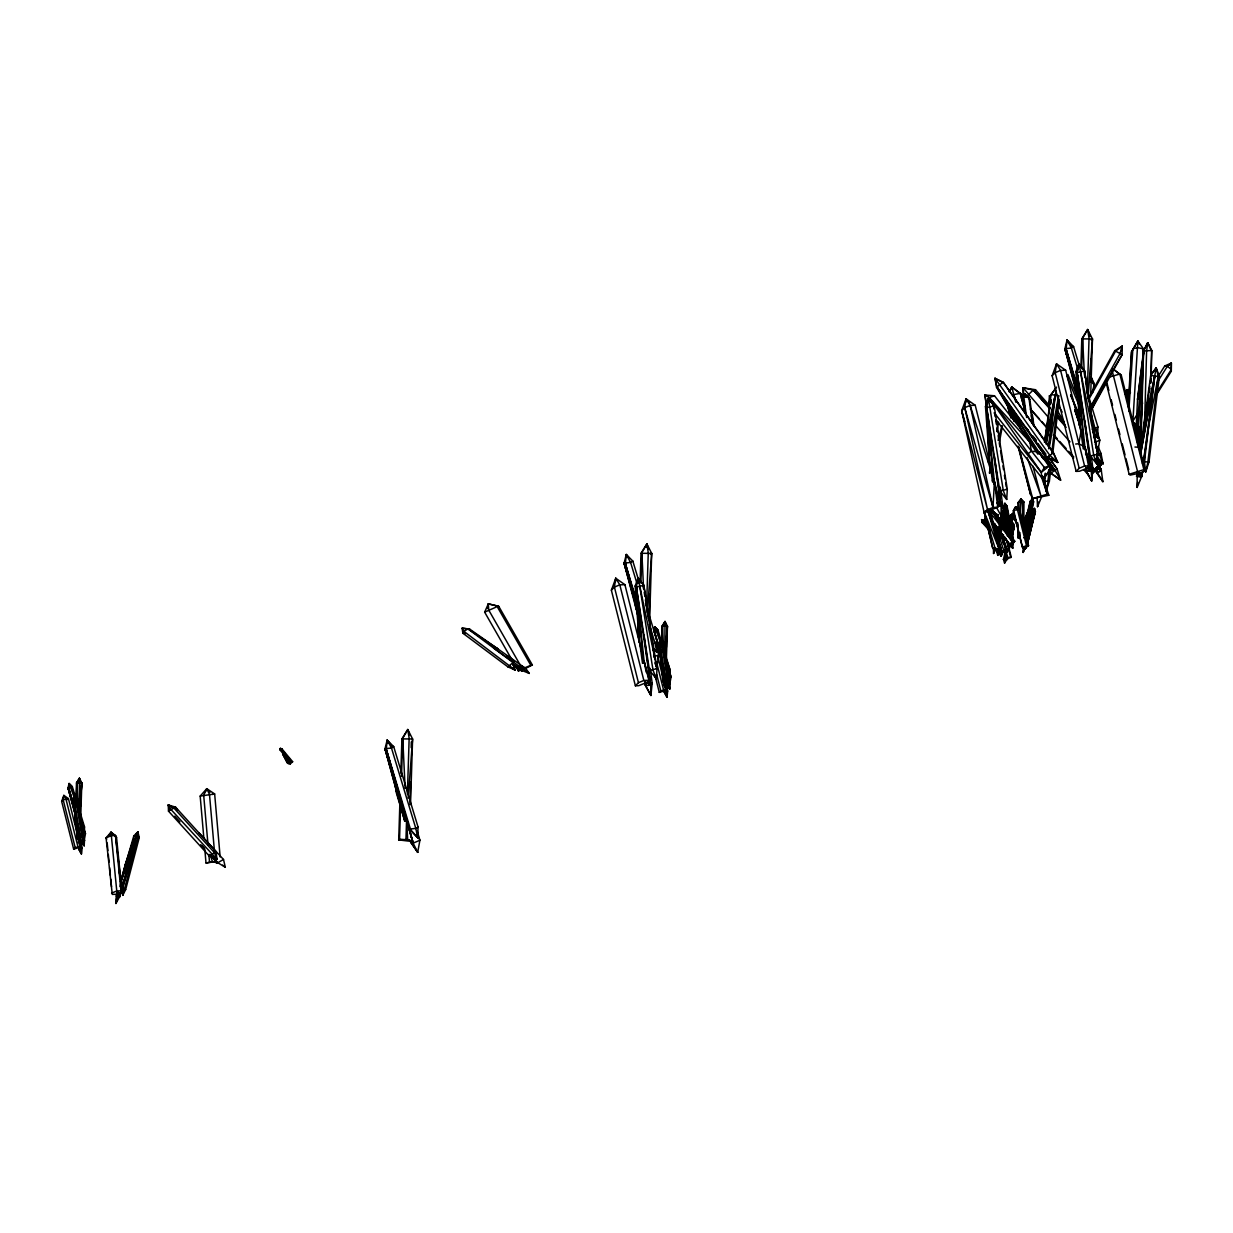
<?xml version="1.0" encoding="UTF-8"?>
<svg xmlns="http://www.w3.org/2000/svg" width="1233" height="1233" viewBox="0 0 1233 1233"><rect width="100%" height="100%" fill="white"/><g stroke="black" fill="none" stroke-linecap="round" stroke-linejoin="round"><path stroke-width="1.5" d="M1018.782 538.235L1017.78 537.665L1017.826 522.977M1017.857 510.123L1017.872 502.787L1020.939 498.964L1023.929 501.97L1023.868 528.001M1018.843 508.875L1018.859 503.357L1017.872 502.787L1022.45 501.107L1023.929 501.97L1022.496 502.879M1019.938 532.641L1019.938 536.309L1017.78 537.665M1019.984 514.284L1020.939 498.964L1022.45 501.107L1023.76 527.94M1022.388 523.131L1022.45 501.107M1158.588 375.726L1164.723 365.97L1171.35 363.057L1171.273 371.256L1155.938 395.654M1171.273 371.256L1171.35 363.057L1167.374 366.278L1158.172 380.92M1124.789 394.329L1127.101 392.433L1130.445 392.664L1127.132 389.613L1128.719 403.73M78.388 842.663L78.465 837.253M664.017 685.918L664.094 680.493M1010.505 527.493L1013.418 516.843L1012.832 513.36L1010.505 515.564L1008.964 521.127M1085.672 454.746L1085.734 450.939M1091.806 409.279L1122.107 354.719L1122.215 346.119L1114.771 350.65L1088.138 398.598M80.777 805.843L81.193 783.479L79.405 778.223L76.477 782.909L75.999 797.874M410.142 804.671L410.558 781.861M411.19 747.645L411.298 741.942M649.252 619.089L649.699 594.383M666.421 647.233L666.806 626.734L665.019 621.478L662.09 626.164L661.612 641.129M1090.589 374.246L1090.866 359.034M1022.958 396.98L1023.143 387.809L1035.489 389.705L1049.298 405.349M137.788 835.589L137.88 831.859L133.811 835.928L120.449 881.503M1050.547 471.669L1049.391 481.194L1046.123 491.243L1048.266 481.425L1048.543 470.436M1049.098 448.442L1058.638 395.67L1051.102 394.591L1044.536 442.293L1049.884 407.337M999.023 520.203L997.944 514.824L995.601 514.7L997.913 516.149L997.944 514.824L994.553 512.82L996.31 518.292M1025.486 547.036L1023.19 552.43L1023.128 548.315L1028.553 545.649L1019.429 509.321L1015.638 506.717L1013.279 510.894L1022.404 547.221L1025.486 547.036L1025.424 548.608L1023.128 548.315L1025.424 548.608L1026.719 546.728L1025.424 548.608L1024.145 548.069L1023.19 552.43L1024.222 548.331M82.287 830.194L84.383 832.352L84.538 826.989L78.45 806.891M417.216 831.042L419.914 840.274L417.694 852.342L413.132 843.125L386.268 749.279L387.177 740.077L391.817 745.888L393.712 746.674L391.478 748.015L385.004 748.755L409.341 829.131L417.725 837.762L418.049 827.035L393.712 746.674L387.177 740.077L385.004 748.755L404.594 821.086M645.537 603.091L657.158 641.453L656.835 652.165L653.243 648.481M667.901 673.434L669.997 675.592L670.151 670.228L664.078 650.145M1094.01 434.047L1097.601 437.746L1097.925 427.019L1086.859 390.491M1141.172 436.282L1143.577 350.943L1147.707 342.697L1151.853 350.511L1151.175 375.156M1144.471 427.219L1146.598 351.359L1147.707 342.697L1151.56 351.112L1150.666 383.355M1144.671 452.511L1144.409 461.82L1145.734 471.977L1149.002 461.928L1159.374 376.173L1156.169 367.819L1150.713 375.325L1139.831 453.436M75.167 824.06L75.521 812.84M75.583 823.706L75.83 816.231M76.415 797.52L76.893 782.554L79.405 778.223L81.825 782.955L80.746 816.878M79.251 809.495L79.405 778.223L79.174 781.722M80.777 796.58L81.825 782.955L76.477 782.909M417.509 835.065L419.914 840.274L413.132 843.125L409.387 839.997L408.138 841.06L398.706 839.904L399.908 801.789M400.817 773.199L401.912 738.891L407.769 729.52L412.593 738.968L410.527 804.348M394.498 781.552L396.764 794.376L405.01 821.286L406.597 818.989L413.132 843.125L409.387 839.997L398.706 839.904L399.554 839.195L400.633 804.887M401.542 776.297L402.744 738.182L407.769 729.52L409.556 734.776M405.965 839.241L406.597 818.989L413.101 843.141L410.836 842.432L409.387 839.997L399.554 839.195M407.399 793.99L409.156 738.228L407.769 729.52M638.355 637.168L638.725 625.732M640.112 581.884L641.021 553.293L646.878 543.938L651.702 553.386L649.637 618.766M639.018 642.177L639.326 632.637M640.898 583.086L641.854 552.584L646.878 543.938L648.666 549.194M646.631 604.555L648.265 552.646L646.878 543.938L646.647 547.437M660.78 667.315L661.088 657.96M661.212 666.961L661.505 657.605M661.982 642.64L662.506 625.809L665.019 621.478L667.438 626.194L666.421 658.237M664.803 654.661L665.019 621.478M666.452 637.954L667.438 626.194L662.09 626.164M1079.137 422.734L1079.491 411.298M1080.879 367.465L1081.788 338.875L1087.645 329.519L1092.469 338.952L1090.712 394.73M1079.908 423.936L1080.031 420.114M1081.665 368.667L1082.62 338.166L1087.645 329.519L1090.034 336.517M1087.275 393.974L1089.047 338.212L1087.645 329.519M1142.482 403.823L1142.19 400.139L1139.801 449.274L1143.577 350.943L1147.707 342.697M637.893 583.301L638.108 578.061L643.826 585.336L657.004 668.687L656.403 678.859L649.544 670.413L636.351 587.047L638.108 578.061L643.826 585.336L653.675 651.086M1023.606 528.202L1030.233 501.261L1032.453 498.579L1026.195 533.997L1024.839 533.735L1030.958 501.415L1032.453 498.579L1033.608 501.908L1027.49 534.243L1026.195 533.997M1136.148 427.789L1137.52 399.446L1143.577 350.943L1151.853 350.511M1139.831 449.274L1142.19 400.139L1142.297 403.977M1003.832 528.556L1004.402 517.66L1006.498 515.625L1004.201 528.51M1011.045 529.049L1011.23 525.428L1013.326 523.393L1014.343 526.614L1011.877 537.496M1046.216 489.486L1046.401 485.972M1128.627 407.167L1131.54 351.806L1137.859 341.017L1143.5 348.908L1142.775 360.19M120.664 886.681L120.926 881.626L115.47 835.512L111.016 832.198L106.069 837.854L112.28 894.403L118.568 894.156L122.036 892.707L116.549 837.423L115.47 835.512L111.278 835.681L106.069 837.854L106.793 839.134M992.072 472.362L975.211 405.256L966.071 398.829L961.678 410.774L984.181 512.712L987.556 509.676L992.981 507.472L994.399 481.687L986.677 407.63L988.419 398.644L994.137 405.919L1007.315 489.27L1006.714 499.442L999.855 490.996L986.677 407.63L985.475 406.597L988.419 398.644L994.137 405.919L986.677 407.63L989.051 456.087L992.565 482.057M1005.45 550.735L1003.462 559.335L1004.571 563.111L1006.436 559.89L1006.637 556.345M75.013 795.285L84.476 840.598L80.731 841.461L81.47 840.459L84.168 845.699L77.879 798.922L75.013 795.285L74.15 799.785L80.731 841.461L84.168 845.699L84.476 840.598L77.879 798.922L75.013 795.285L73.548 799.277L77.34 838.856M660.641 638.54L670.089 683.853L666.359 684.716L667.084 683.714L669.781 688.939L663.493 642.177L660.641 638.54L659.763 643.04L666.359 684.716L669.781 688.939L670.089 683.853L663.493 642.177L660.641 638.54L659.162 642.516L662.953 682.096M1094.996 440.412L1084.593 370.902L1078.875 363.627L1077.133 372.628L1090.311 455.979L1097.17 464.44L1097.771 454.253L1084.593 370.902L1078.875 363.627L1075.931 371.595L1079.507 421.085L1083.268 448.904M1001.473 520.773L1001.951 513.221L1003.739 510.231L1002.167 516.781M1003.061 542.813L1003.415 537.311M1003.107 542.736L1003.431 537.542M1003.415 542.52L1003.754 537.049M1127.995 406.705L1131.54 351.806L1137.859 341.017L1139.446 344.3M1128.827 411.283L1132.865 348.816L1137.658 347.644L1143.5 348.908L1142.621 350.896M1132.634 425.277L1137.859 341.017L1137.165 344.331M1137.473 441.938L1143.577 350.943L1136.656 431.735M1142.159 369.607L1142.405 365.847M1003.184 541.272L1003.415 537.696M79.529 813.441L81.825 782.955M408.169 798.028L412.593 738.968L401.912 738.891M647.279 612.447L651.702 553.386L641.021 553.293M665.157 656.68L667.438 626.194M1088.045 398.012L1092.469 338.952L1081.788 338.875M1141.804 473.071L1141.511 476.801L1137.15 487.42L1137.134 472.439M1142.513 463.747L1142.929 458.167M282.357 749.232L280.323 748.431L280.184 750.157L290.464 762.641L292.082 762.364L292.637 761.701L281.879 748.801L280.323 748.431L280.184 750.157L281.879 748.801L281.802 749.88M1137.427 439.04L1138.506 426.094L1136.98 427.99M615.467 581.622L615.76 578.246L624.9 584.673L641.746 651.779M965.778 402.205L966.071 398.829L969.616 403.083M1041.9 496.067L1037.539 506.686L1038.001 501.754M1137.15 487.42L1137.597 482.488M117.813 897.408L119.447 896.992L119.786 893.586L119.447 896.992L115.933 903.481L117.32 892.507M638.34 579.34L632.822 561.077L626.287 554.496L625.378 563.697L636.613 604.016M1079.122 364.922L1073.589 346.658L1067.054 340.061L1066.144 349.263L1078.413 393.25M998.745 517.783L998.453 520.711L1001.473 520.557L998.745 517.783L1001.026 519.925M82.056 847.857L81.424 854.007L78.712 849.044L80.422 846.408L68.416 798.599L63.839 795.377L61.65 801.358L73.656 849.167L79.405 847.441L81.332 848.843L81.424 854.007L78.727 849.044L82.056 847.857L81.085 840.706M650.176 668.348L652.18 683.19L650.916 695.489L645.506 685.579L644.998 681.88L645.537 685.563L650.916 695.489L650.731 685.178L643.965 635.103M996.711 507.811L1001.227 516.072L1002.491 503.773L1000.24 487.081M1091.205 455.778L1092.947 468.756L1091.683 481.055L1086.273 471.16L1085.78 467.446L1086.304 471.145L1091.683 481.055L1091.498 470.744L1084.732 420.684M1143.746 467.245L1145.734 471.977L1147.861 462.159L1158.234 376.404L1156.169 367.819L1140.71 453.621L1149.773 386.222M1006.852 557.039L1006.436 559.89L1008.317 558.21L1006.452 559.89L1006.868 556.283L1006.436 559.89L1003.462 559.335L1011.291 557.331L1007.654 542.797M1138.074 429.808L1138.506 426.094L1139.554 447.579L1138.506 426.094M1011.676 530.776L1013.326 523.393L1014.343 526.614L1011.723 537.341M1050.701 403.946L1051.163 400.139M1045.676 487.867L1044.798 481.086L1045.723 473.441M1048.728 448.596L1056.003 390.383M1044.798 481.086L1048.266 481.425L1049.653 469.989M1051.718 452.85L1058.638 395.67M1051.703 462.144L1052.15 458.322M1052.843 452.603L1059.301 399.245M1149.387 392.279L1149.85 388.472M1150.543 382.769L1151.005 378.963M1043.657 482.766L1044.413 477.063M1048.42 446.654L1055.171 395.331L1044.69 442.323M1144.008 350.033L1137.52 399.446L1138.614 393.928M1143.268 463.5L1154.782 376.065L1150.713 375.325L1156.169 367.819L1156.369 370.963M1043.796 482.766L1045.152 473.272M1048.651 448.565L1049.191 444.774M1137.288 472.47L1136.595 476.231L1138.722 476.308L1138.737 472.1M1143.407 463.5L1148.802 425.508L1158.234 376.404L1159.374 376.173M1002.213 550.997L999.932 554.727L1000.379 551.706M615.76 578.246L614.419 587.062L638.432 682.681L635.38 685.81L611.368 590.191L615.76 578.246L619.829 584.858L643.842 680.477L648.912 680.292L644.088 661.104L636.351 587.047L635.149 586.014L638.108 578.061L657.004 668.687L649.544 670.413M975.211 405.256L970.14 405.441L964.73 407.645L961.678 410.774L987.556 509.676L964.73 407.645L966.071 398.829L970.14 405.441L994.399 481.687L1001.042 505.761L1001.227 516.072M986.415 520.896L984.92 520.465L985.475 517.783L984.92 520.465L987.941 526.907M1016.069 519.833L1014.574 519.417L1015.129 516.719L1014.574 519.417L1017.687 526.044M1026.288 538.528L1024.222 532.302M1050.454 403.653L1051.009 399.954M1150.343 382.538L1150.898 378.855M999.932 554.727L1000.456 551.336M139.267 837.546L136.108 836.066L120.803 882.427L137.88 831.859L139.267 837.546L125.674 889.548L122.761 895.343L121.82 891.921M487.497 608.563L488.314 603.846L498.733 606.328L532.363 665.019L526.214 668.07M1121.383 350.866L1122.215 346.119L1115.618 351.128L1088.986 399.076M996.696 540.285L1002.444 512.096L1004.833 509.491L1005.727 512.728L998.761 542.659M1023.822 528.649L1030.958 501.415L1033.608 501.908L1032.453 498.579M1026.349 539.222L1032.098 511.048L1034.472 508.443L1035.381 511.68L1027.459 543.614M988.28 462.051L989.652 454.499M989.359 473.071L990.731 465.519M996.896 431.55L998.607 422.102M992.442 480.885L993.135 477.109M1002.367 426.14L999.285 443.125L999.917 446.901M1046.247 444.512L1055.171 395.331L1046.247 442.632M1079.091 425.154L1080.108 419.482M1083.591 442.092L1082.898 445.868L1078.798 443.726L1081.187 430.517M1092.484 393.019L1094.195 383.571L1091.251 377.298L1090.465 380.057M1140.71 453.621L1154.782 376.065L1158.234 376.404M84.399 829.917L85.478 833.6L84.368 839.642L82.842 836.56M669.981 682.882L671.091 676.855L668.933 669.457M1097.586 452.326L1099.79 440.258L1096.553 429.176M1031.42 510.786L1033.115 501.816M997.22 535.461L1004.833 509.491L1002.799 512.003L999.208 530.175M1026.241 537.758L1034.472 508.443L1032.453 510.955L1028.861 529.111M1005.573 551.598L1004.833 555.374L1006.082 555.852M287.813 757.678L285.748 758.203L288.537 763.165L290.31 764.121L291.296 761.655L292.637 761.701M1139.338 390.26L1140.063 386.592M1024.423 533.92L1030.233 501.261L1031.096 501.43L1025.44 519.617M1002.814 538.636L1003.57 534.952M1024.9 532.332L1025.625 528.818M1026.349 525.32L1032.314 501.661L1024.839 533.735M1024.453 534.074L1027.428 520.049M993.551 553.478L993.474 549.379L995.771 549.656L993.551 553.478L994.507 549.117L995.832 548.084L992.75 548.284L984.026 511.448L999.023 548.716L1001.057 548.593L989.775 510.37L987.725 510.493L999.023 548.716L995.493 549.564L992.75 548.284L984.026 511.448L995.493 549.564L1001.057 548.593L987.725 510.493M1010.582 536.632L1013.511 542.181L1012.632 548.3L1010.89 544.03L1011.337 542.335M1002.444 538.883L1003.184 535.631M1008.548 549.887L1010.012 543.383M1013.511 542.181L1013.11 543.969L1010.89 544.03M1002.706 525.088L1004.402 517.66L1005.511 517.506M1004.849 529.373L1006.96 520.079M1005.049 529.728L1007.114 520.665M1005.08 557.439L1005.419 550.92M1010.382 529.142L1011.23 525.428L1014.204 525.982L1011.676 537.141M1005.666 551.752L1004.833 555.374L1004.618 554.418M1008.979 550.18L1010.212 544.739M997.744 555.343L1000.025 549.286L996.649 551.567L997.744 555.343L1000.487 550.504L1005.712 552.384L1007.453 551.613L1001.689 533.35M1006.56 521.79L1004.926 528.942L1006.96 519.987L1004.803 529.173M1008.81 548.562L1009.981 543.46M1007.315 558.272L1006.436 559.89L1007.238 556.453L1006.452 559.89L1007.315 558.272L1004.433 550.334M1008.902 549.194L1010.12 543.83M1011.754 536.694L1014.204 525.982L1011.815 534.875M997.004 535.476L1002.444 512.096L1005.727 512.728M998.144 540.809L1004.756 512.389L996.988 538.436M998.237 542.797L1005.203 512.882L1004.833 509.491L1003.893 512.62M1025.871 537.788L1032.098 511.048L1034.41 511.325L1035.381 511.68L1027.906 541.842L1034.857 511.818L1034.472 508.443L1033.547 511.572M1027.012 543.121L1034.41 511.325L1026.627 537.388M134.459 836.483L133.811 835.928L136.108 836.066L122.514 888.068L122.761 895.343L124.148 889.455M1001.628 533.966L1007.453 551.613L1000.487 550.504L996.649 551.567L999.609 552.137L1000.025 549.286M1008.609 549.687L1009.904 544.215M1011.63 536.925L1014.204 525.982L1011.646 536.509M117.459 892.569L116.334 895.944L119.447 896.992L120.295 893.432L116.765 890.966L111.016 832.198L116.549 837.423M111.571 893.139L116.765 890.966L119.447 896.992L120.295 893.432M998.036 540.347L1004.756 512.389L997.312 539.052M1026.781 543.013L1034.41 511.325L1026.473 539.777M1010.659 538.559L1004.078 506.778L1004.91 503.372L1007.053 506.162L1013.326 537.912L1013.094 541.626L1006.637 505.869L1004.91 503.372L1003.801 506.578L1004.525 510.246M1004.895 529.589L1007.084 520.65M1009.858 522.792L1012.262 515.656L1010.505 515.564L1012.832 513.36L1010.366 522.622L1012.262 515.656L1013.434 516.18L1010.521 526.83M75.984 817.772L68.031 787.841L69.11 783.51L72.377 786.808L75.691 797.766M637.97 615.914L624.114 563.173L626.287 554.496L628.614 557.408M996.896 535.6L998.175 530.437M997.929 541.04L1000.502 530.714M1078.382 397.704L1064.896 348.754L1067.054 340.061L1071.708 345.887L1073.589 346.658L1071.369 348.014L1064.896 348.754L1078.212 399.708L1074.051 379.702M1023.868 529.851L1030.958 501.415L1023.976 528.633M1025.702 537.989L1027.829 529.373M1026.719 543.445L1030.141 529.666M120.803 882.427L125.165 864.996L133.888 838.27M989.729 473.272L991.132 467.8M998.129 440.458L1001.874 425.878M1002.46 551.999L1003.03 550.704L1001.073 556.206L999.454 551.798L1002.46 551.999L1004.047 550.165L1001.073 556.206L1003.03 550.704L1001.72 551.983L1006.791 549.255L1003.076 540.532M1004.51 528.895L1006.899 520.002M1008.455 547.329L1009.411 543.768M117.335 898.934L115.933 903.481L116.349 895.959L117.844 896.776L116.334 895.944L118.568 894.156L119.447 896.992L136.108 836.066L125.165 864.996L126.629 866.46M1006.698 529.928L1008.116 524.703M1007.515 533.072L1008.933 527.847M1007.947 524.842L1006.405 530.406L1007.947 525.027M1032.807 519.247L1035.381 511.68M119.447 896.992L128.278 866.044L138.296 836.714L137.88 831.859L135.599 834.941M1007.238 533.334L1009.257 526.26M122.761 895.343L138.296 836.714L122.514 888.068L120.865 888.484M645.152 681.88L645.506 685.579L650.731 685.178L644.088 661.104L643.441 663.339L636.351 587.047L643.826 585.336M1096.599 459.015L1101.408 464.471L1097.863 468.632L1096.646 472.778L1102.857 481.702L1101.331 470.667L1096.461 458.291L1103.026 463.762L1100.992 453.42L1098.048 446.408M1122.215 346.119L1120.026 353.563L1090.635 406.474M121.296 886.959L123.038 881.734M126.521 871.269L128.278 866.044M1006.852 531.7L1008.656 526.352M1006.76 531.454L1007.977 527.94M1009.812 522.684L1012.262 515.656L1009.072 523.963M1075.931 371.595L1077.133 372.628L1084.87 446.685L1089.679 465.858L1087.645 467.939L1079.538 471.253L1076.162 471.376L1052.134 375.757L1056.527 363.827L1065.666 370.239L1082.05 435.496M1006.529 530.606L1007.808 527.277M289.077 762.025L288.322 763.551L287.52 762.842L282.665 754.01L283.205 753.271L287.613 761.809L287.073 762.549L288.322 763.551L288.722 762.518L287.073 762.549L282.665 754.01L283.251 752.885M645.537 685.563L648.912 680.292M666.714 683.945L667.669 691.096L667.038 697.246L664.34 692.299L666.036 689.648L657.682 656.403M1024.099 527.524L1025.548 524.117M1084.593 370.902L1077.133 372.628L1084.208 448.904L1084.87 446.685L1091.498 470.744L1086.273 471.16L1087.645 467.939L1091.498 470.744L1092.947 468.756M513.205 662.013L484.646 612.154L488.314 603.846L498.733 606.328M1009.488 392.032L1011.723 386.977L1021.695 394.56L1024.977 407.614M1023.082 522.283L1027.382 512.574M1022.496 524.364L1028.954 509.799L1028.091 510.955M1024.484 521.621L1026.642 516.766M1023.036 526.183L1026.627 518.076M1024.084 527.616L1025.517 524.379M205.51 791.524L206.774 788.688L214.65 793.929L220.152 856.95M1004.571 563.111L1006.421 558.95L1003.462 559.335M1019.552 501.893L1020.939 498.964L1021.987 501.569M1022.404 547.221L1013.68 510.385L1019.429 509.321L1018.812 510.077L1015.638 506.717L1013.279 510.894M1091.606 409.171L1104.891 384.11M996.649 551.567L999.609 552.137L1000.487 550.504L999.439 549.826L1004.001 551.243L999.285 536.663M1009.072 391.662L1011.723 386.977L1021.695 394.56M1091.005 406.69L1122.107 354.719L1114.771 350.65M108.489 836.359L111.016 832.198M1125.39 392.448L1127.132 389.613M1137.705 413.456L1132.588 421.594L1136.518 424.769L1133.235 423.027M1156.986 392.233L1171.304 369.453L1167.374 366.278L1164.723 365.97M1011.445 526.368L1013.326 523.393M290.31 764.121L288.738 759.328M1055.618 388.565L1051.102 394.591L1056.558 387.085M287.089 757.648L290.002 763.366L290.618 762.78L288.537 763.165L290.464 762.641L287.428 757.725M994.476 395.762L984.982 395.022L986.323 406.042L985.999 402.436L989.174 397.581L994.476 395.762L1029.093 439.58M1048.189 457.15L1057.128 469.049L1055.016 470.328L1050.1 469.326L1045.337 476.601L1041.808 477.818L1041.253 472.362L1044.428 467.523L1049.73 465.704L1050.84 473.21L1060.642 480.161L1057.128 469.049L1048.482 456.333M635.38 685.81L638.771 685.671L646.878 682.373L650.731 685.178L652.18 683.19M994.276 455.686L1001.042 505.761L997.589 506.023L1001.042 505.761L1002.491 503.773M984.366 520.758L981.607 519.632L982.331 522.715L984.766 520.65L981.607 519.632L982.331 522.715L989.806 530.884M1007.191 535.846L1009.38 534.012L1008.979 535.846M289.986 763.366L290.603 762.641L289.986 763.366L289.262 760.576M1026.056 396.918L1033.223 390.044L1035.489 389.705M1091.976 471.684L1099.142 464.81L1101.408 464.471L1096.414 459.015M1037.862 454.145L1021.648 430.302L996.511 387.193L1003.246 382.276L1053.491 452.773L1057.744 462.437L1047.094 457.289L996.85 386.792L995.016 378.3L1003.246 382.276L1053.259 453.05L1057.744 462.437L1053.475 459.215M1066.699 375.957L1067.901 374.555L1078.197 399.091M1053.259 453.05L1047.094 457.289M1100.992 453.42L1096.522 456.318L1103.026 463.762L1097.586 449.567M203.846 838.132L200.178 796.102L206.774 788.688L210.088 792.156M61.65 801.358L63.176 799.801L68.416 798.599L67.399 799.631M73.656 849.167L75.182 847.595L80.422 846.408M611.368 590.191L614.419 587.062L619.829 584.858L624.9 584.673M655.124 675.854L659.27 692.407L660.796 690.85L666.036 689.648M1052.134 375.757L1055.186 372.643L1060.596 370.424L1065.666 370.239M1076.162 471.376L1079.199 468.263L1084.608 466.043L1089.679 465.858M1091.375 472.778L1099.142 464.81L1096.599 461.928M1138.198 475.907L1136.61 476.231L1141.496 476.801L1142.559 472.008L1141.511 476.801L1136.595 476.231L1139.816 473.102L1145.318 470.914L1121.29 375.294L1112.752 368.759M1005.928 550.088L1006.791 549.255L1005.049 549.625M1091.529 474.011L1101.408 464.471M999.578 551.197L998.591 551.629L999.578 551.197L999.609 552.137L1001.504 550.457L1005.712 552.384M999.609 552.137L1001.504 550.457M1091.559 474.104L1097.863 468.632L1101.346 470.667L1096.646 472.778L1095.258 469.249L1102.857 481.702L1101.593 478.527M650.438 554.449L651.702 553.386M1091.22 340.015L1092.469 338.952M1168.684 365.307L1171.35 363.057M1028.938 453.112L1031.266 451.247L1036.29 451.632M994.23 412.839L1041.253 472.362L1049.73 465.704L1038.648 451.663L996.85 386.792L1021.648 430.302L1014.929 417.031M1001.026 505.761L998.206 501.908L1001.042 505.761L997.189 502.956L1001.042 505.761L986.677 407.63L993.752 483.922L994.399 481.687L998.206 501.908L997.774 507.21L984.181 512.712L988.388 509.476M989.714 511.726L991.532 510.354L1014.759 541.241L1012.94 542.612L989.714 511.726L991.532 510.354L999.084 520.603M1000.934 533.211L1009.781 544.986L1012.509 542.921L1013.11 543.969L1011.723 544.462L1012.632 548.3L1011.723 544.462L1012.509 542.921L1013.11 543.969L1004.91 503.372L1005.342 506.023C1009.997 506.177 999.331 506.116 1004.695 510.323M984.181 512.712L988.527 509.46M1009.95 544.863L1001.119 533.088L1009.781 544.986L1014.759 541.241M1001.72 551.983L1003.939 550.411M1050.1 469.326L1055.016 470.343L1038.648 451.663L1038.648 453.698L996.85 386.792L1055.016 470.343L1060.642 480.161L1050.87 473.195L1048.697 470.035L1050.84 473.21L1055.016 470.328L1025.81 427.435L1028.152 430.286M1050.87 473.195L1048.805 469.958M514.901 664.957L518.261 670.844L520.311 669.827L529.281 673.418L525.89 668.61L469.65 629.077L467.97 628.892L463.901 631.373L462.868 633.223L507.919 666.883L514.962 669.981L513.02 662.553L467.97 628.892L462.113 628.183L462.868 633.223L465.38 633.5M982.331 522.715L983.903 521.744M82.01 829.639L84.383 832.352L83.428 827.667L84.538 826.989M632.822 561.077L630.587 562.433L624.114 563.173L638.108 613.942M653.274 648.111L656.835 652.165L654.923 642.809L657.158 641.453M667.623 672.894L669.997 675.592L669.041 670.906L670.151 670.228L664.063 652.827L666.776 662.075M418.049 827.035L415.814 828.391L409.341 829.131L386.268 749.279L410.604 829.655L417.725 837.762L417.278 834.479M1097.925 427.019L1092.222 429.223M198.945 832.876L223.512 859.478L217.563 862.838L212.43 861.697L210.396 855.209M1023.791 537.804L1026.503 537.126M216.129 851.772L209.04 855.748L168.474 811.114L168.289 804.949L175.564 807.137L216.129 851.772L216.962 859.324L209.04 855.748L210.134 855.147L216.962 859.324L214.48 852.681L173.915 808.047L168.289 804.949L169.568 810.513L168.474 811.114L175.564 807.137L177.629 810.297M484.646 612.154L497.192 606.621L530.822 665.311L532.363 665.019M1097.046 460.125L1101.346 470.667L1096.676 472.763L1095.397 469.187M1005.419 559.381L1006.405 558.965L1006.436 559.89M1094.704 442.4L1099.79 440.258L1096.584 433.307M653.937 656.835L659.023 654.692L656.326 645.445M1006.267 557.593L1011.291 557.331M524.056 668.116L530.822 665.311M638.432 682.681L643.842 680.477M664.34 692.299L667.669 691.096L664.356 692.299L667.038 697.246L666.945 692.098L665.019 690.696L659.27 692.407M1108.436 377.344L1119.857 374.015L1143.885 469.634L1145.318 470.914M1106.063 382.322L1129.151 474.273L1143.885 469.634M1007.5 548.855L1009.303 548.824M74.874 798.784L73.548 799.277L81.332 848.859L79.405 847.441M75.136 813.21L75.336 824.014L74.15 799.785L77.879 798.922M1078.875 363.627L1097.771 454.253L1090.311 455.979M660.487 642.039L659.162 642.516L666.945 692.098L665.019 690.696M660.796 658.252L660.95 667.253L659.763 643.04L663.493 642.177M1085.934 467.446L1086.273 471.16L1091.498 470.744L1088.662 466.891L1084.87 446.685L1085.132 449.999M1004.078 506.778L1006.637 505.869M283.112 754.288L284.669 753.471L284.006 753.055L285.902 755.367M1022.804 546.728L1028.553 545.649M200.178 796.102L214.65 793.929L212.307 794.468M204.832 849.583L206.003 862.961L215.328 861.266L225.3 867.215L223.512 859.478M666.359 684.716L670.089 683.853L663.092 641.823M80.731 841.461L84.476 840.598L77.479 798.583M1025.656 413.471L1020.261 393.296L1013.788 394.637L1011.723 386.977M1048.266 481.425L1049.391 481.194M1149.002 461.928L1144.409 461.82L1154.782 376.065L1143.885 424.938L1145.472 424.599M1139.816 473.102L1141.496 476.801L1142.02 473.01L1141.511 476.801L1139.816 473.102L1130.106 475.121L1129.151 474.273M1018.859 447.332L1032.684 498.594L1048.821 495.281L1047.264 494.171L1032.684 498.594L1030.511 494.387L1018.026 446.161M518.261 670.844L520.573 670.398M1002.398 513.128L1002.968 513.344M216.407 861.59L206.003 862.961M1075.654 444.019L1078.798 443.726M999.855 490.996L1007.315 489.27L1006.513 488.576M964.73 407.645L992.981 507.472L997.774 507.21L994.399 481.687L994.8 486.665M991.625 512.943L995.339 513.236L997.651 520.557M116.765 890.966L120.957 890.796L122.036 892.707M398.706 839.904L407.676 839.611L413.132 843.125L385.004 748.755L405.01 821.286M994.569 549.379L993.474 549.379L995.771 549.656L994.507 549.117M1136.61 476.231L1138.722 476.308M1134.93 447.024L1138.29 447.24L1139.862 450.415L1136.888 429.701M999.454 551.798L1002.182 552.045M510.431 667.161L507.919 666.883L513.02 662.553L513.144 665.512M469.65 629.077L462.113 628.183L463.901 631.373L514.962 669.981L513.745 666.991M467.97 628.892L498.009 648.912L493.94 648.296L529.281 673.418M1024.037 396.826L1023.143 387.809L1033.223 390.044L1049.838 408M212.43 861.697L217.563 862.838L214.496 858.137L217.532 862.853L215.328 861.266M989.929 530.406L983.687 523.131L983.271 520.819L985.999 521.574L983.687 523.131L987.818 528.341M122.514 888.068L125.674 889.548M660.164 652.504L654.276 631.358L654.723 626.749L657.99 630.048L653.644 631.096L654.723 626.749L657.99 630.048L661.304 641.006M76.03 816.862L68.031 787.841L72.377 786.808L69.11 783.51L68.647 788.103L74.55 809.249M988.851 527.94L985.105 523.578L984.073 523.979L983.271 520.819L986.261 522.129M985.999 402.436L984.982 395.022L988.265 396.487M1009.303 535.322L1006.036 506.516L1012.308 538.282L1012.91 537.619M1090.08 381.429L1094.195 383.571L1093.81 385.312L1091.251 377.298M996.511 387.193L995.016 378.3L1003.015 382.554M1120.828 354.01L1122.107 354.719M1078.952 415.136L1079.815 415.613M1038.648 451.663L1049.915 467.507L1055.016 470.328L1038.648 451.663L1042.116 457.474M1049.915 467.507L1055.016 470.343M489.701 644.181L498.009 648.912M172.45 807.338L168.289 804.949L171.079 809.634L216.962 859.324M1097.863 468.632L1101.331 470.667L1099.636 466.552L1101.346 470.667M984.982 395.022L989.174 397.581L1031.035 443.356M511.942 668.101L514.962 669.981M506.701 656.048L513.837 661.705L511.525 659.069M521.544 665.835L525.89 668.61L521.821 667.993L521.944 670.922L520.311 669.827M413.101 843.141L407.676 839.611L406.597 818.989M512.651 664.371L521.944 670.937L519.632 668.286M512.712 664.233L521.944 670.937M1087.645 467.939L1091.498 470.759L1077.133 372.628L1079.507 421.085L1079.168 402.39M646.878 682.373L650.716 685.178L636.351 587.047L638.74 635.504L642.501 663.339M1114.185 369.869L1121.29 375.294M222.68 865.165L225.3 867.215M1097.771 454.253L1096.969 453.574L1097.17 464.44L1094.858 459.955M656.203 667.993L657.004 668.687M1057.744 462.437L1049.792 455.316L995.016 378.3M992.889 512.728L991.918 510.03L995.339 513.236L996.341 518.846M283.205 753.271L285.501 755.475M994.553 512.82L997.913 516.149M991.918 510.03L994.646 512.789L996.387 518.091M280.323 748.431L291.296 761.655M1056.234 414.92L1065.173 424.599M200.717 844.651L204.601 848.859M209.764 854.454L217.532 862.853L211.043 855.779M1050.069 408.416L1033.223 390.044L1049.699 408.724M1056.542 415.49L1064.31 423.982M985.398 524.703L981.607 519.632M985.414 525.289L987.91 528.017M174.762 816.169L179.941 821.841M201.981 845.884L204.57 848.705M1029.832 399.353L1024.777 393.774L1021.463 398.691L1023.806 396.826L1024.777 393.774L1029.832 399.353L1033.439 425.632M1030.511 409.094L1039.419 418.943M1041.962 421.763L1047.048 427.389M1054.677 435.819L1057.22 438.64M1059.764 441.445L1066.129 448.488M1068.672 451.293L1073.758 456.919M1056.82 413.887L1064.341 422.426M1056.049 415.922L1066.175 427.419M1048.466 417.432L1023.143 387.809M1056.065 426.048L1070.013 441.876M1091.559 466.321L1094.087 469.187M1030.48 409.294L1046.956 427.974M1053.306 435.172L1073.573 458.183M1083.715 469.681L1088.785 475.429M983.271 520.819L988.203 526.537M1092.854 432.336L1097.601 437.746L1096.707 431.18M1003.138 526.768L1009.38 534.012M1007.269 531.978L1009.765 534.875M284.083 752.654L292.082 762.364M1032.838 436.004L1036.336 440.289M517.012 665.789L519.216 668.486M1005.203 548.793L1007.453 551.613M1044.428 467.523L989.174 397.581L1041.253 472.362M995.956 419.79L1041.808 477.818M1025.81 427.435L1029.17 431.889M1032.53 436.343L1035.874 440.813M1038.124 443.772L1045.954 454.176M992.38 512.003L998.93 520.711M1002.198 525.073L1010.444 535.893L1006.036 506.516L1009.842 535.23L1002.306 524.996M1010.783 536.478L1014.497 541.426L1012.94 542.612L991.532 510.354M998.9 530.144L992.272 521.328L998.807 530.205L993.197 522.915M665.527 690.172L666.945 692.098L663.631 680.061L663.308 681.171L659.763 643.04L663.631 680.061L665.527 690.172L666.945 692.098L663.57 667.053M650.731 685.178L647.895 681.325L650.716 685.178M79.914 846.917L81.332 848.859L78.018 836.806L77.679 837.931L74.15 799.785L78.018 836.806L79.914 846.917L81.332 848.843L77.941 823.814M1088.662 466.891L1091.498 470.759M1015.638 506.717L1017.379 509.445L1026.503 545.787M1004.91 537.141L1009.781 544.986M1058.268 405.626L1062.183 412.038M1057.143 410.342L1063.987 421.563M521.436 667.176L488.746 610.119L488.314 603.846M999.223 545.233L1001.057 548.593M1067.054 340.061L1071.369 348.014L1077.996 369.931M626.287 554.496L630.587 562.433L636.675 582.531M654.091 674.389L656.403 678.859L656.326 675.237M655.293 663.678L656.804 666.745L659.023 654.692L656.619 649.483M1014.713 518.476L1017.734 524.919M985.059 519.54L988.08 525.982M1041.453 455.239L1043.041 458.661M668.687 671.631L671.091 676.855M399.045 795.1L401.449 800.309M83.073 828.391L85.478 833.6M1101.531 460.51L1103.026 463.762M999.208 546.234L1000.595 549.271M1067.439 377.714L1079.199 405.749M1070.783 394.945L1079.584 415.937M1070.598 395.053L1079.168 416.153M287.613 761.809L288.322 763.551M997.127 526.845L998.514 530.313M999.886 533.797L1006.775 551.166L1000.996 532.887M1097.17 464.44L1093.779 455.701L1080.601 372.351M1006.714 499.442L1003.323 490.719L988.419 398.644M669.781 688.939L668.086 684.577L661.489 642.902M656.403 678.859L653.012 670.135L639.819 586.785M84.168 845.699L82.472 841.322L75.876 799.647M1007.5 403.345L1014.035 421.409M1027.089 457.551L1040.806 495.496L1032.946 466.151M1078.49 420.653L1074.729 409.865L1078.289 420.669M1016.223 401.866L1013.788 394.637L1015.761 401.973M1041.176 476.077L1047.264 494.171L1042.347 475.83M1042.594 476.2L1048.821 495.281M995.154 523.886L998.114 533.01M994.646 512.789L996.372 518.276M1078.397 394.128L1064.896 348.754L1078.181 391.955M660.117 652.165L657.42 643.379L660.117 652.473M661.582 660.626L656.804 643.379M638.17 610.366L624.114 563.173L636.845 604.586M633.932 597.805L638.077 615.976M385.004 748.755L406.042 817.186M74.504 809.634L68.031 787.841L74.504 808.91M75.968 817.387L71.637 797.828M1089.618 408.293L1097.601 437.746M1078.32 389.443L1066.144 349.263L1078.212 391M1064.896 348.754L1078.382 393.296M657.05 629.662L659.747 638.571M660.194 641.684L654.723 626.749L655.309 630.078M665.173 658.129L669.041 670.906M660.349 651.44L654.276 631.358L660.04 651.317M649.39 624.545L654.923 642.809M636.983 602.043L625.378 563.697L636.906 603.615M624.114 563.173L638.155 609.503M71.976 788.195L74.134 795.331M79.482 812.979L83.597 826.603M74.581 798.445L69.11 783.51L69.695 786.839M79.559 814.874L83.428 827.667M74.735 808.201L68.647 788.103L74.427 808.062M68.031 787.841L74.504 809.233M657.42 643.796L660.117 652.874M661.612 661.027L658.222 646.57M79.529 813.271L81.147 818.82M961.678 410.774L964.838 421.794M657.143 643.78L660.133 654.661M1042.363 476.354L1047.264 494.171M1112.166 370.763L1137.412 470.975M1010.968 418.049L1007.022 403.407L1009.858 414.612M1020.261 393.296L1024.685 409.942M1107.018 383.186L1108.868 390.537M1111.18 399.723L1112.567 405.241M1114.879 414.442L1116.25 419.96M1118.562 429.146L1119.949 434.663M1122.261 443.865L1125.035 454.885M1125.96 458.568L1128.734 469.603M1084.608 466.043L1060.596 370.424L1056.527 363.827L1055.186 372.643L1079.199 468.263M1008.347 406.119L1010.644 415.321M1018.504 446.577L1030.511 494.387M1019.275 511.895L1022.003 522.777M1022.928 526.414L1025.656 537.311M1026.565 540.948L1027.952 546.404M1006.036 538.713L1010.598 556.884M1003.015 538.867L1007.577 557.039M656.572 662.167L663.508 689.74M656.634 674.297L660.796 690.85M77.879 846.501L65.873 798.691L63.839 795.377L63.176 799.801L75.182 847.595M1005.589 514.069L1008.255 525.32M1007.423 524.888L1009.796 535.476M970.14 405.441L992.981 507.472M989.775 510.37L992.288 521.544M993.968 524.01L996.31 535.076M417.725 837.762L415.814 828.391L391.478 748.015L387.177 740.077L387.763 743.407M1005.249 513.899L1009.411 534.968M644.088 661.104L646.169 672.139M118.877 870.467L119.57 874.182M1009.75 528.202L1009.642 524.826L1012.17 538.759M1012.832 513.36L1013.418 516.843M1083.792 370.224L1084.994 377.791M1085.579 381.583L1088.585 400.525M1089.479 406.212L1090.08 410.003M1090.681 413.795L1091.282 417.571M1091.883 421.362L1092.484 425.154M1093.085 428.945L1093.671 432.737M1094.272 436.513L1094.873 440.304M1095.474 444.096L1096.075 447.887M993.336 405.225L993.937 409.017M994.522 412.808L995.123 416.6M995.725 420.376L996.326 424.167M996.927 427.959L997.528 431.75M998.129 435.542L998.73 439.333M1000.518 450.692L1002.321 462.051M1002.922 465.843L1003.523 469.634M1004.417 475.321L1005.018 479.113M1005.619 482.904L1006.22 486.681M665.974 676.655L666.529 680.184M643.01 584.642L643.611 588.434M644.212 592.225L644.813 596.017M645.414 599.793L648.404 618.75M650.515 632.005L651.101 635.796M651.702 639.588L652.303 643.364M652.904 647.155L653.505 650.947M654.106 654.738L654.708 658.53M655.309 662.321L655.91 666.097M1095.567 444.173L1096.137 447.933M654.23 654.846L654.8 658.607M655.355 662.368L655.925 666.113M1135.038 424.661L1138.29 447.24M1032.422 415.105L1034.04 426.387M1031.389 415.691L1031.929 419.451M1032.437 423.489L1028.831 397.211L1023.806 396.826L1026.627 417.463M1029.725 439.981L1031.266 451.247M669.211 669.843L669.997 675.592M83.998 829.47L84.383 832.352M665.743 676.794L666.221 680.369M80.13 833.539L80.607 837.115M1076.27 390.645L1076.656 394.375M635.303 603.199L635.874 608.794M396.009 786.916L396.764 794.376M115.47 835.512L120.957 890.796M107.179 842.94L107.934 850.57M108.304 854.377L109.059 862.006M109.629 867.724L110.384 875.353M110.77 879.16L111.525 886.789M214.496 851.71L209.487 794.406L206.774 788.688L203.692 795.285L208.023 844.913M208.855 854.469L209.533 862.144M985.475 406.597L989.051 456.087L988.851 444.882M635.149 586.014L638.74 635.504L638.571 626.164M1009.642 524.826L1010.274 534.428M1022.774 508.273L1023.59 524.457M1037.092 497.361L1037.539 506.686M1082.62 338.166L1084.192 370.871M662.506 625.809L663.431 645.044M641.854 552.584L643.595 589.143M402.744 738.182L405.133 788.195M76.893 782.554L77.818 801.789M1049.468 395.639L1048.836 402.929L1050.3 399.122L1049.468 395.639M120.926 881.626L120.433 886.743L120.926 881.626M1009.997 544.462L1008.794 549.733L1010.012 544.431M410.882 842.416L417.694 852.342L410.882 842.416M1141.511 476.801L1141.373 473.225L1141.496 476.801"/></g></svg>
